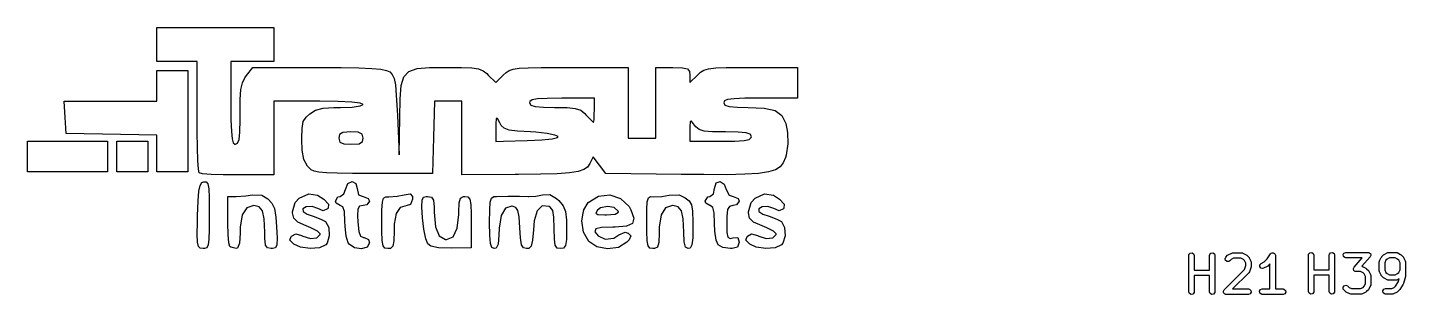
# Model space of a CAD drawing. Extents: x 83 to 202, y -140 to -59.
# Drawn here: x 163.64 to 201.64, y -138.93 to -131.57 of the extents above; entities that cross this region are included whole.
import ezdxf

# ---------------------------------------------------------------- set-up
doc = ezdxf.new("R2010")
doc.units = 0
doc.layers.add('BLACK', color=7, linetype='CONTINUOUS')

msp = doc.modelspace()

# ---------------------------------------------------------------- linework, layer by layer
at = {"layer": 'BLACK', "linetype": 'CONTINUOUS'}
for p, q in [((167.209, -132.5), (167.209, -131.568)), ((167.209, -131.568), (170.437, -131.568)), ((170.437, -131.568), (170.437, -132.5)), ((168.314, -132.5), (167.209, -132.5)), ((168.314, -134.01), (168.314, -132.5)), ((170.437, -132.5), (169.248, -132.5)), ((169.248, -132.5), (169.248, -133.643)), ((167.209, -133.6), (167.209, -132.754)), ((167.209, -132.754), (168.059, -132.754)), ((168.059, -132.754), (168.059, -135.548)), ((169.567, -133.091), (169.634, -132.953)), ((169.634, -132.953), (169.679, -132.892)), ((169.679, -132.892), (169.855, -132.669)), ((169.855, -132.669), (171.659, -132.669)), ((171.659, -132.669), (172.293, -132.671)), ((172.293, -132.671), (172.778, -132.679)), ((172.778, -132.679), (173.134, -132.694)), ((173.134, -132.694), (173.381, -132.717)), ((173.381, -132.717), (173.54, -132.749)), ((173.54, -132.749), (173.628, -132.789)), ((173.628, -132.789), (173.698, -132.859)), ((173.698, -132.859), (173.748, -132.969)), ((173.748, -132.969), (173.784, -133.151)), ((173.947, -133.169), (174.02, -132.924)), ((174.02, -132.924), (174.159, -132.776)), ((174.159, -132.776), (174.387, -132.7)), ((174.387, -132.7), (174.725, -132.673)), ((174.725, -132.673), (175.197, -132.669)), ((175.197, -132.669), (175.198, -132.669)), ((175.198, -132.669), (175.613, -132.671)), ((175.613, -132.671), (175.895, -132.683)), ((175.895, -132.683), (176.08, -132.71)), ((176.08, -132.71), (176.205, -132.76)), ((176.205, -132.76), (176.306, -132.839)), ((176.306, -132.839), (176.345, -132.877)), ((176.345, -132.877), (176.554, -133.085)), ((176.554, -133.085), (176.762, -132.877)), ((176.762, -132.877), (176.839, -132.805)), ((176.839, -132.805), (176.921, -132.752)), ((176.921, -132.752), (177.033, -132.715)), ((177.033, -132.715), (177.201, -132.691)), ((177.201, -132.691), (177.449, -132.677)), ((177.449, -132.677), (177.805, -132.671)), ((177.805, -132.671), (178.293, -132.669)), ((178.293, -132.669), (178.589, -132.669)), ((178.589, -132.669), (180.206, -132.669)), ((180.206, -132.669), (180.206, -134.616)), ((180.971, -134.616), (180.971, -132.669)), ((180.971, -132.669), (181.438, -132.669)), ((181.438, -132.669), (181.706, -132.675)), ((181.706, -132.675), (181.845, -132.704)), ((181.845, -132.704), (181.898, -132.775)), ((181.898, -132.775), (181.905, -132.877)), ((181.905, -132.877), (181.905, -133.085)), ((181.905, -133.085), (182.114, -132.877)), ((182.114, -132.877), (182.201, -132.797)), ((182.201, -132.797), (182.294, -132.741)), ((182.294, -132.741), (182.424, -132.704)), ((182.424, -132.704), (182.619, -132.683)), ((182.619, -132.683), (182.91, -132.672)), ((182.91, -132.672), (183.325, -132.669)), ((183.325, -132.669), (183.601, -132.669)), ((183.601, -132.669), (184.879, -132.669)), ((184.879, -132.669), (184.879, -133.516)), ((169.508, -133.549), (169.527, -133.275)), ((169.527, -133.275), (169.567, -133.091)), ((173.784, -133.151), (173.811, -133.434)), ((173.915, -133.534), (173.947, -133.169)), ((164.677, -134.045), (164.652, -133.6)), ((164.652, -133.6), (167.209, -133.6)), ((169.248, -133.643), (169.251, -134.111)), ((169.503, -133.95), (169.508, -133.549)), ((171.669, -133.6), (170.437, -133.6)), ((170.437, -133.6), (170.437, -135.632)), ((171.705, -133.6), (171.669, -133.6)), ((172.205, -133.607), (171.705, -133.6)), ((172.582, -133.624), (172.205, -133.607)), ((172.275, -133.77), (172.592, -133.759)), ((172.818, -133.65), (172.582, -133.624)), ((172.592, -133.759), (172.812, -133.73)), ((172.812, -133.73), (172.9, -133.688)), ((172.901, -133.685), (172.818, -133.65)), ((172.9, -133.688), (172.901, -133.685)), ((173.811, -133.434), (173.834, -133.847)), ((173.904, -134.045), (173.915, -133.534)), ((174.86, -133.6), (174.836, -134.595)), ((175.619, -133.6), (174.86, -133.6)), ((175.619, -135.632), (175.619, -133.6)), ((177.495, -133.609), (177.488, -133.643)), ((177.488, -133.643), (177.52, -133.708)), ((177.558, -133.562), (177.495, -133.609)), ((177.52, -133.708), (177.636, -133.747)), ((177.708, -133.534), (177.558, -133.562)), ((177.636, -133.747), (177.866, -133.766)), ((177.973, -133.52), (177.708, -133.534)), ((178.38, -133.516), (177.973, -133.52)), ((179.272, -133.516), (178.38, -133.516)), ((179.272, -133.854), (179.272, -133.516)), ((182.86, -133.593), (182.84, -133.643)), ((182.84, -133.643), (182.872, -133.708)), ((182.946, -133.554), (182.86, -133.593)), ((182.872, -133.708), (182.989, -133.747)), ((183.124, -133.531), (182.946, -133.554)), ((182.989, -133.747), (183.221, -133.766)), ((183.42, -133.519), (183.124, -133.531)), ((183.859, -133.516), (183.42, -133.519)), ((184.879, -133.516), (183.859, -133.516)), ((164.703, -134.489), (164.677, -134.045)), ((168.316, -134.446), (168.314, -134.01)), ((169.251, -134.111), (169.261, -134.435)), ((169.494, -134.448), (169.502, -134.111)), ((169.502, -134.111), (169.503, -133.95)), ((171.245, -134.162), (171.324, -134.035)), ((171.324, -134.035), (171.426, -133.945)), ((171.426, -133.945), (171.586, -133.848)), ((171.586, -133.848), (171.79, -133.794)), ((171.79, -133.794), (172.087, -133.772)), ((172.087, -133.772), (172.275, -133.77)), ((173.834, -133.847), (173.84, -133.995)), ((173.84, -133.995), (173.888, -135.082)), ((173.888, -135.082), (173.904, -134.045)), ((176.565, -134.076), (176.556, -134.22)), ((176.597, -134.073), (176.565, -134.076)), ((176.663, -134.193), (176.597, -134.073)), ((177.866, -133.766), (178.171, -133.77)), ((178.171, -133.77), (178.521, -133.775)), ((178.521, -133.775), (178.747, -133.798)), ((178.747, -133.798), (178.895, -133.849)), ((178.895, -133.849), (179.009, -133.938)), ((179.009, -133.938), (179.041, -133.972)), ((179.041, -133.972), (179.176, -134.114)), ((179.176, -134.114), (179.249, -134.183)), ((179.251, -134.184), (179.264, -134.115)), ((179.264, -134.115), (179.271, -133.931)), ((179.271, -133.931), (179.272, -133.854)), ((183.221, -133.766), (183.51, -133.77)), ((183.51, -133.77), (183.952, -133.789)), ((183.952, -133.789), (184.255, -133.857)), ((184.255, -133.857), (184.446, -133.993)), ((184.446, -133.993), (184.555, -134.213)), ((167.209, -134.536), (164.703, -134.489)), ((168.324, -134.884), (168.316, -134.446)), ((169.261, -134.435), (169.28, -134.638)), ((169.473, -134.654), (169.494, -134.448)), ((171.203, -134.616), (171.21, -134.351)), ((171.21, -134.351), (171.245, -134.162)), ((172.24, -134.519), (172.221, -134.616)), ((172.339, -134.461), (172.24, -134.519)), ((172.561, -134.447), (172.339, -134.461)), ((172.757, -134.457), (172.561, -134.447)), ((172.872, -134.506), (172.757, -134.457)), ((172.901, -134.616), (172.872, -134.506)), ((176.555, -134.344), (176.554, -134.707)), ((176.556, -134.22), (176.555, -134.344)), ((176.707, -134.269), (176.663, -134.193)), ((176.787, -134.345), (176.707, -134.269)), ((176.923, -134.393), (176.787, -134.345)), ((177.152, -134.423), (176.923, -134.393)), ((177.512, -134.447), (177.152, -134.423)), ((177.661, -134.457), (177.512, -134.447)), ((177.969, -134.49), (177.661, -134.457)), ((178.187, -134.532), (177.969, -134.49)), ((179.249, -134.183), (179.251, -134.184)), ((181.906, -134.309), (181.905, -134.386)), ((181.905, -134.386), (181.905, -134.701)), ((181.914, -134.156), (181.906, -134.309)), ((181.951, -134.146), (181.914, -134.156)), ((182.038, -134.259), (181.951, -134.146)), ((182.073, -134.305), (182.038, -134.259)), ((182.164, -134.381), (182.073, -134.305)), ((182.302, -134.424), (182.164, -134.381)), ((182.53, -134.443), (182.302, -134.424)), ((182.887, -134.447), (182.53, -134.443)), ((183.237, -134.452), (182.887, -134.447)), ((183.461, -134.471), (183.237, -134.452)), ((183.574, -134.51), (183.461, -134.471)), ((183.604, -134.574), (183.574, -134.51)), ((184.555, -134.213), (184.6, -134.461)), ((184.6, -134.461), (184.605, -134.778)), ((163.641, -135.548), (163.641, -134.701)), ((163.641, -134.701), (165.85, -134.701)), ((165.85, -134.701), (165.85, -135.548)), ((166.105, -135.548), (166.105, -134.701)), ((166.105, -134.701), (166.954, -134.701)), ((166.954, -134.701), (166.954, -135.548)), ((167.209, -135.548), (167.209, -134.536)), ((168.336, -135.237), (168.324, -134.884)), ((169.28, -134.638), (169.313, -134.747)), ((169.313, -134.747), (169.361, -134.784)), ((169.361, -134.784), (169.375, -134.786)), ((169.375, -134.786), (169.435, -134.757)), ((169.435, -134.757), (169.473, -134.654)), ((171.202, -134.655), (171.203, -134.616)), ((171.212, -134.947), (171.202, -134.655)), ((172.221, -134.616), (172.25, -134.727)), ((172.25, -134.727), (172.365, -134.776)), ((172.365, -134.776), (172.561, -134.786)), ((172.561, -134.786), (172.783, -134.771)), ((172.783, -134.771), (172.882, -134.714)), ((172.882, -134.714), (172.901, -134.616)), ((174.836, -134.595), (174.812, -135.59)), ((176.554, -134.707), (176.767, -134.701)), ((176.767, -134.701), (177.424, -134.683)), ((177.424, -134.683), (177.824, -134.664)), ((177.824, -134.664), (178.109, -134.634)), ((178.109, -134.634), (178.258, -134.596)), ((178.275, -134.574), (178.187, -134.532)), ((178.258, -134.596), (178.275, -134.574)), ((180.206, -134.616), (180.971, -134.616)), ((181.905, -134.701), (182.755, -134.701)), ((182.755, -134.701), (183.151, -134.697)), ((183.151, -134.697), (183.405, -134.681)), ((183.405, -134.681), (183.546, -134.651)), ((183.546, -134.651), (183.6, -134.6)), ((183.6, -134.6), (183.604, -134.574)), ((184.605, -134.778), (184.562, -135.086)), ((168.352, -135.477), (168.336, -135.237)), ((171.263, -135.207), (171.212, -134.947)), ((171.364, -135.39), (171.263, -135.207)), ((179.243, -135.129), (179.149, -135.317)), ((179.587, -135.59), (179.243, -135.129)), ((184.543, -135.155), (184.484, -135.294)), ((184.562, -135.086), (184.543, -135.155)), ((165.85, -135.548), (163.641, -135.548)), ((166.954, -135.548), (166.105, -135.548)), ((168.059, -135.548), (167.209, -135.548)), ((168.37, -135.576), (168.352, -135.477)), ((168.468, -135.597), (168.37, -135.576)), ((168.701, -135.616), (168.468, -135.597)), ((169.035, -135.628), (168.701, -135.616)), ((169.432, -135.632), (169.035, -135.628)), ((170.437, -135.632), (169.432, -135.632)), ((171.396, -135.429), (171.364, -135.39)), ((171.459, -135.488), (171.396, -135.429)), ((171.544, -135.53), (171.459, -135.488)), ((171.677, -135.559), (171.544, -135.53)), ((171.881, -135.577), (171.677, -135.559)), ((172.181, -135.586), (171.881, -135.577)), ((172.603, -135.589), (172.181, -135.586)), ((173.169, -135.59), (172.603, -135.589)), ((174.812, -135.59), (173.169, -135.59)), ((177.085, -135.622), (175.619, -135.632)), ((177.178, -135.622), (177.085, -135.622)), ((177.786, -135.614), (177.178, -135.622)), ((178.248, -135.6), (177.786, -135.614)), ((178.588, -135.576), (178.248, -135.6)), ((178.825, -135.539), (178.588, -135.576)), ((178.984, -135.486), (178.825, -135.539)), ((179.084, -135.413), (178.984, -135.486)), ((179.149, -135.317), (179.084, -135.413)), ((181.669, -135.618), (179.587, -135.59)), ((182.291, -135.624), (181.669, -135.618)), ((182.923, -135.625), (182.291, -135.624)), ((183.419, -135.615), (182.923, -135.625)), ((183.796, -135.591), (183.419, -135.615)), ((184.073, -135.549), (183.796, -135.591)), ((184.267, -135.488), (184.073, -135.549)), ((184.399, -135.404), (184.267, -135.488)), ((184.484, -135.294), (184.399, -135.404)), ((168.366, -136.079), (168.398, -135.92)), ((168.398, -135.92), (168.447, -135.843)), ((168.447, -135.843), (168.505, -135.818)), ((168.505, -135.818), (168.57, -135.82)), ((168.57, -135.82), (168.613, -135.875)), ((168.613, -135.875), (168.638, -136.012)), ((168.638, -136.012), (168.65, -136.256)), ((172.363, -136.153), (172.406, -136.035)), ((172.406, -136.035), (172.478, -135.868)), ((172.478, -135.868), (172.594, -135.811)), ((172.594, -135.811), (172.696, -135.868)), ((172.696, -135.868), (172.731, -136.007)), ((172.731, -136.007), (172.768, -136.176)), ((182.56, -136.151), (182.585, -136.007)), ((182.585, -136.007), (182.634, -135.851)), ((182.634, -135.851), (182.742, -135.813)), ((182.742, -135.813), (182.854, -135.889)), ((182.854, -135.889), (182.91, -136.035)), ((182.91, -136.035), (182.994, -136.194)), ((168.332, -136.755), (168.346, -136.347)), ((168.346, -136.347), (168.366, -136.079)), ((168.65, -136.256), (168.653, -136.637)), ((169.163, -136.887), (169.163, -136.222)), ((169.163, -136.222), (169.397, -136.228)), ((169.397, -136.228), (169.665, -136.212)), ((169.665, -136.212), (169.846, -136.181)), ((169.846, -136.181), (170.099, -136.193)), ((170.099, -136.193), (170.268, -136.293)), ((170.268, -136.293), (170.38, -136.408)), ((170.38, -136.408), (170.449, -136.56)), ((170.947, -136.646), (171.022, -136.388)), ((171.022, -136.388), (171.136, -136.272)), ((171.136, -136.272), (171.395, -136.153)), ((171.395, -136.153), (171.637, -136.191)), ((171.637, -136.191), (171.808, -136.304)), ((171.808, -136.304), (171.939, -136.442)), ((172.136, -136.352), (172.201, -136.24)), ((172.151, -136.411), (172.136, -136.352)), ((172.264, -136.479), (172.151, -136.411)), ((172.201, -136.24), (172.258, -136.225)), ((172.258, -136.225), (172.363, -136.153)), ((172.768, -136.176), (172.899, -136.225)), ((172.899, -136.225), (172.901, -136.225)), ((172.901, -136.225), (173.039, -136.278)), ((173.071, -136.352), (172.999, -136.455)), ((173.039, -136.278), (173.071, -136.352)), ((173.413, -136.597), (173.426, -136.385)), ((173.426, -136.385), (173.459, -136.275)), ((173.459, -136.275), (173.521, -136.235)), ((173.521, -136.235), (173.602, -136.231)), ((173.602, -136.231), (173.834, -136.213)), ((173.834, -136.213), (174.026, -136.177)), ((174.026, -136.177), (174.194, -136.156)), ((174.194, -136.156), (174.255, -136.223)), ((174.26, -136.3), (174.203, -136.45)), ((174.255, -136.223), (174.26, -136.3)), ((174.516, -136.507), (174.521, -136.33)), ((174.521, -136.33), (174.558, -136.249)), ((174.558, -136.249), (174.636, -136.226)), ((174.636, -136.226), (174.673, -136.225)), ((174.673, -136.225), (174.781, -136.244)), ((174.781, -136.244), (174.835, -136.329)), ((174.835, -136.329), (174.853, -136.523)), ((175.534, -136.654), (175.543, -136.398)), ((175.543, -136.398), (175.58, -136.27)), ((175.58, -136.27), (175.662, -136.227)), ((175.662, -136.227), (175.704, -136.225)), ((175.704, -136.225), (175.787, -136.239)), ((175.787, -136.239), (175.838, -136.301)), ((175.838, -136.301), (175.864, -136.447)), ((176.386, -136.597), (176.4, -136.384)), ((176.4, -136.384), (176.433, -136.273)), ((176.433, -136.273), (176.496, -136.23)), ((176.496, -136.23), (176.575, -136.222)), ((176.575, -136.222), (176.885, -136.219)), ((176.885, -136.219), (177.206, -136.221)), ((177.206, -136.221), (177.451, -136.227)), ((177.451, -136.227), (177.467, -136.228)), ((177.467, -136.228), (177.662, -136.214)), ((177.662, -136.214), (177.844, -136.179)), ((177.844, -136.179), (178.042, -136.171)), ((178.042, -136.171), (178.224, -136.277)), ((178.224, -136.277), (178.29, -136.339)), ((178.29, -136.339), (178.411, -136.483)), ((178.979, -136.596), (179.1, -136.396)), ((179.1, -136.396), (179.386, -136.214)), ((179.386, -136.214), (179.7, -136.177)), ((179.7, -136.177), (179.996, -136.277)), ((179.996, -136.277), (180.229, -136.506)), ((180.718, -136.588), (180.731, -136.375)), ((180.731, -136.375), (180.763, -136.267)), ((180.763, -136.267), (180.822, -136.23)), ((180.822, -136.23), (180.907, -136.232)), ((180.907, -136.232), (181.137, -136.224)), ((181.137, -136.224), (181.333, -136.186)), ((181.333, -136.186), (181.611, -136.181)), ((181.611, -136.181), (181.779, -136.26)), ((181.779, -136.26), (181.888, -136.346)), ((181.888, -136.346), (181.951, -136.455)), ((182.33, -136.352), (182.398, -136.24)), ((182.345, -136.411), (182.33, -136.352)), ((182.458, -136.479), (182.345, -136.411)), ((182.398, -136.24), (182.458, -136.225)), ((182.458, -136.225), (182.56, -136.151)), ((182.994, -136.194), (183.101, -136.225)), ((183.101, -136.225), (183.235, -136.279)), ((183.265, -136.352), (183.194, -136.455)), ((183.235, -136.279), (183.265, -136.352)), ((183.52, -136.646), (183.595, -136.388)), ((183.595, -136.388), (183.708, -136.272)), ((183.708, -136.272), (183.968, -136.153)), ((183.968, -136.153), (184.21, -136.191)), ((184.21, -136.191), (184.381, -136.304)), ((184.381, -136.304), (184.511, -136.442)), ((168.327, -136.934), (168.332, -136.755)), ((168.653, -136.727), (168.651, -137.136)), ((168.653, -136.637), (168.653, -136.727)), ((169.561, -136.736), (169.507, -137.073)), ((169.684, -136.541), (169.561, -136.736)), ((169.879, -136.479), (169.684, -136.541)), ((169.883, -136.479), (169.879, -136.479)), ((170.032, -136.511), (169.883, -136.479)), ((170.124, -136.623), (170.032, -136.511)), ((170.17, -136.845), (170.124, -136.623)), ((170.449, -136.56), (170.488, -136.797)), ((170.488, -136.797), (170.507, -137.061)), ((170.948, -136.681), (170.947, -136.646)), ((170.98, -136.826), (170.948, -136.681)), ((171.329, -136.512), (171.233, -136.569)), ((171.233, -136.569), (171.238, -136.638)), ((171.238, -136.638), (171.348, -136.713)), ((171.487, -136.504), (171.329, -136.512)), ((171.348, -136.713), (171.519, -136.773)), ((171.648, -136.557), (171.487, -136.504)), ((171.519, -136.773), (171.731, -136.847)), ((171.792, -136.618), (171.648, -136.557)), ((171.913, -136.565), (171.792, -136.618)), ((171.929, -136.546), (171.913, -136.565)), ((171.939, -136.442), (171.929, -136.546)), ((172.332, -136.508), (172.264, -136.479)), ((172.378, -136.64), (172.332, -136.508)), ((172.391, -136.908), (172.378, -136.64)), ((172.748, -136.576), (172.74, -136.76)), ((172.74, -136.76), (172.748, -136.923)), ((172.795, -136.496), (172.748, -136.576)), ((172.896, -136.479), (172.795, -136.496)), ((172.999, -136.455), (172.896, -136.479)), ((173.411, -136.946), (173.413, -136.597)), ((173.806, -136.692), (173.755, -136.987)), ((173.92, -136.529), (173.806, -136.692)), ((174.107, -136.479), (173.92, -136.529)), ((174.203, -136.45), (174.107, -136.479)), ((174.534, -136.816), (174.516, -136.507)), ((174.853, -136.523), (174.855, -136.654)), ((174.855, -136.654), (174.889, -137.06)), ((175.49, -137.103), (175.534, -136.719)), ((175.534, -136.719), (175.534, -136.654)), ((175.864, -136.447), (175.873, -136.708)), ((175.873, -136.708), (175.874, -136.935)), ((176.384, -136.946), (176.386, -136.597)), ((176.703, -136.748), (176.644, -137.099)), ((176.822, -136.544), (176.703, -136.748)), ((177, -136.494), (176.822, -136.544)), ((177.007, -136.495), (177, -136.494)), ((177.107, -136.527), (177.007, -136.495)), ((177.166, -136.612), (177.107, -136.527)), ((177.197, -136.787), (177.166, -136.612)), ((177.216, -137.093), (177.197, -136.787)), ((177.693, -136.618), (177.613, -136.9)), ((177.83, -136.488), (177.693, -136.618)), ((178.029, -136.505), (177.83, -136.488)), ((178.055, -136.518), (178.029, -136.505)), ((178.123, -136.608), (178.055, -136.518)), ((178.158, -136.793), (178.123, -136.608)), ((178.168, -137.111), (178.158, -136.793)), ((178.411, -136.483), (178.477, -136.644)), ((178.477, -136.644), (178.504, -136.88)), ((178.928, -136.9), (178.964, -136.684)), ((178.964, -136.684), (178.979, -136.596)), ((179.361, -136.602), (179.313, -136.684)), ((179.313, -136.684), (179.37, -136.722)), ((179.444, -136.54), (179.361, -136.602)), ((179.37, -136.722), (179.563, -136.733)), ((179.634, -136.498), (179.444, -136.54)), ((179.563, -136.733), (179.609, -136.733)), ((179.609, -136.733), (179.848, -136.714)), ((179.822, -136.529), (179.634, -136.498)), ((179.931, -136.627), (179.822, -136.529)), ((179.848, -136.714), (179.934, -136.655)), ((179.934, -136.655), (179.931, -136.627)), ((180.229, -136.506), (180.277, -136.591)), ((180.277, -136.591), (180.358, -136.821)), ((180.716, -136.939), (180.718, -136.588)), ((181.115, -136.736), (181.06, -137.073)), ((181.237, -136.541), (181.115, -136.736)), ((181.432, -136.479), (181.237, -136.541)), ((181.436, -136.479), (181.432, -136.479)), ((181.585, -136.511), (181.436, -136.479)), ((181.677, -136.623), (181.585, -136.511)), ((181.723, -136.845), (181.677, -136.623)), ((181.951, -136.455), (181.981, -136.632)), ((181.981, -136.632), (181.99, -136.921)), ((182.467, -136.479), (182.458, -136.479)), ((182.538, -136.528), (182.467, -136.479)), ((182.575, -136.681), (182.538, -136.528)), ((182.585, -136.97), (182.575, -136.681)), ((182.927, -136.778), (182.925, -136.95)), ((182.946, -136.585), (182.927, -136.778)), ((182.997, -136.499), (182.946, -136.585)), ((183.095, -136.479), (182.997, -136.499)), ((183.194, -136.455), (183.095, -136.479)), ((183.52, -136.681), (183.52, -136.646)), ((183.553, -136.826), (183.52, -136.681)), ((183.901, -136.512), (183.805, -136.569)), ((183.805, -136.569), (183.811, -136.638)), ((183.811, -136.638), (183.921, -136.713)), ((184.06, -136.504), (183.901, -136.512)), ((183.921, -136.713), (184.092, -136.773)), ((184.22, -136.557), (184.06, -136.504)), ((184.092, -136.773), (184.304, -136.847)), ((184.365, -136.618), (184.22, -136.557)), ((184.485, -136.565), (184.365, -136.618)), ((184.502, -136.546), (184.485, -136.565)), ((184.511, -136.442), (184.502, -136.546)), ((168.322, -137.276), (168.327, -136.934)), ((168.651, -137.136), (168.642, -137.405)), ((169.163, -136.963), (169.163, -136.887)), ((169.173, -137.272), (169.163, -136.963)), ((169.507, -137.073), (169.503, -137.235)), ((170.182, -137.206), (170.17, -136.845)), ((170.507, -137.061), (170.522, -137.375)), ((171.094, -136.93), (170.98, -136.826)), ((171.329, -137.034), (171.094, -136.93)), ((171.455, -137.086), (171.329, -137.034)), ((171.639, -137.183), (171.455, -137.086)), ((171.731, -136.847), (171.86, -136.92)), ((171.86, -136.92), (171.946, -137.082)), ((171.946, -137.082), (171.96, -137.31)), ((172.396, -137.052), (172.391, -136.908)), ((172.427, -137.321), (172.396, -137.052)), ((172.748, -136.923), (172.773, -137.188)), ((173.412, -137.185), (173.411, -136.946)), ((173.75, -137.173), (173.744, -137.451)), ((173.755, -136.987), (173.75, -137.173)), ((174.57, -137.131), (174.534, -136.816)), ((174.624, -137.39), (174.57, -137.131)), ((174.889, -137.06), (174.993, -137.311)), ((175.377, -137.334), (175.49, -137.103)), ((175.874, -136.935), (175.874, -137.646)), ((176.389, -137.299), (176.384, -136.946)), ((176.644, -137.099), (176.639, -137.289)), ((177.232, -137.368), (177.216, -137.093)), ((177.59, -137.144), (177.569, -137.434)), ((177.613, -136.9), (177.59, -137.144)), ((178.172, -137.399), (178.168, -137.111)), ((178.507, -137.11), (178.502, -137.409)), ((178.504, -136.88), (178.507, -137.11)), ((178.974, -137.214), (178.928, -136.9)), ((179.311, -137.122), (179.289, -137.199)), ((179.471, -137.083), (179.311, -137.122)), ((179.784, -137.072), (179.471, -137.083)), ((179.85, -137.071), (179.784, -137.072)), ((180.161, -137.045), (179.85, -137.071)), ((180.325, -136.967), (180.161, -137.045)), ((180.358, -136.821), (180.325, -136.967)), ((180.717, -137.188), (180.716, -136.939)), ((181.06, -137.073), (181.056, -137.235)), ((181.736, -137.206), (181.723, -136.845)), ((181.99, -137.031), (181.984, -137.366)), ((181.99, -136.921), (181.99, -137.031)), ((182.594, -137.183), (182.585, -136.97)), ((182.925, -136.95), (182.93, -137.217)), ((183.666, -136.93), (183.553, -136.826)), ((183.902, -137.034), (183.666, -136.93)), ((184.028, -137.086), (183.902, -137.034)), ((184.212, -137.183), (184.028, -137.086)), ((184.304, -136.847), (184.432, -136.92)), ((184.432, -136.92), (184.518, -137.082)), ((184.518, -137.082), (184.532, -137.31)), ((168.33, -137.49), (168.322, -137.276)), ((168.356, -137.607), (168.33, -137.49)), ((168.642, -137.405), (168.62, -137.563)), ((169.193, -137.502), (169.173, -137.272)), ((169.22, -137.608), (169.193, -137.502)), ((169.486, -137.516), (169.432, -137.649)), ((169.503, -137.235), (169.486, -137.516)), ((170.184, -137.379), (170.182, -137.206)), ((170.204, -137.565), (170.184, -137.379)), ((170.514, -137.555), (170.477, -137.639)), ((170.522, -137.375), (170.514, -137.555)), ((170.876, -137.431), (170.91, -137.331)), ((170.984, -137.543), (170.876, -137.431)), ((170.91, -137.331), (170.924, -137.316)), ((170.924, -137.316), (171.037, -137.254)), ((171.165, -137.622), (170.984, -137.543)), ((171.037, -137.254), (171.196, -137.301)), ((171.196, -137.301), (171.237, -137.322)), ((171.237, -137.322), (171.442, -137.384)), ((171.442, -137.384), (171.619, -137.367)), ((171.619, -137.367), (171.709, -137.277)), ((171.712, -137.255), (171.639, -137.183)), ((171.709, -137.277), (171.712, -137.255)), ((171.901, -137.514), (171.864, -137.563)), ((171.96, -137.31), (171.901, -137.514)), ((172.479, -137.501), (172.427, -137.321)), ((172.509, -137.544), (172.479, -137.501)), ((172.662, -137.644), (172.509, -137.544)), ((172.773, -137.188), (172.82, -137.321)), ((172.82, -137.321), (172.903, -137.357)), ((172.903, -137.357), (172.922, -137.356)), ((172.922, -137.356), (173.048, -137.411)), ((173.071, -137.504), (173.005, -137.625)), ((173.048, -137.411), (173.071, -137.504)), ((173.421, -137.444), (173.412, -137.185)), ((173.447, -137.589), (173.421, -137.444)), ((173.744, -137.451), (173.715, -137.599)), ((174.683, -137.535), (174.624, -137.39)), ((174.764, -137.594), (174.683, -137.535)), ((174.993, -137.311), (175.165, -137.409)), ((175.165, -137.409), (175.194, -137.41)), ((175.194, -137.41), (175.377, -137.334)), ((176.408, -137.522), (176.389, -137.299)), ((176.447, -137.634), (176.408, -137.522)), ((176.621, -137.538), (176.563, -137.65)), ((176.639, -137.289), (176.621, -137.538)), ((177.262, -137.557), (177.232, -137.368)), ((177.315, -137.643), (177.262, -137.557)), ((177.569, -137.434), (177.532, -137.592)), ((178.195, -137.571), (178.172, -137.399)), ((178.502, -137.409), (178.479, -137.576)), ((179.117, -137.468), (178.974, -137.214)), ((179.338, -137.612), (179.117, -137.468)), ((179.289, -137.199), (179.374, -137.309)), ((179.374, -137.309), (179.575, -137.402)), ((179.575, -137.402), (179.811, -137.372)), ((179.811, -137.372), (179.947, -137.288)), ((180.169, -137.49), (179.937, -137.631)), ((179.947, -137.288), (180.119, -137.213)), ((180.119, -137.213), (180.205, -137.24)), ((180.229, -137.42), (180.169, -137.49)), ((180.205, -137.24), (180.276, -137.315)), ((180.276, -137.315), (180.229, -137.42)), ((180.727, -137.446), (180.717, -137.188)), ((180.753, -137.589), (180.727, -137.446)), ((181.047, -137.491), (181.01, -137.62)), ((181.056, -137.235), (181.047, -137.491)), ((181.746, -137.474), (181.736, -137.206)), ((181.786, -137.622), (181.746, -137.474)), ((181.984, -137.366), (181.959, -137.562)), ((182.631, -137.427), (182.594, -137.183)), ((182.687, -137.563), (182.631, -137.427)), ((182.93, -137.217), (182.956, -137.35)), ((182.956, -137.35), (183.017, -137.385)), ((183.017, -137.385), (183.095, -137.368)), ((183.095, -137.368), (183.228, -137.361)), ((183.265, -137.489), (183.224, -137.62)), ((183.228, -137.361), (183.265, -137.482)), ((183.265, -137.482), (183.265, -137.489)), ((183.449, -137.431), (183.483, -137.331)), ((183.557, -137.543), (183.449, -137.431)), ((183.483, -137.331), (183.497, -137.316)), ((183.497, -137.316), (183.61, -137.254)), ((183.738, -137.622), (183.557, -137.543)), ((183.61, -137.254), (183.768, -137.301)), ((183.768, -137.301), (183.809, -137.322)), ((183.809, -137.322), (184.014, -137.384)), ((184.014, -137.384), (184.192, -137.367)), ((184.192, -137.367), (184.282, -137.277)), ((184.284, -137.255), (184.212, -137.183)), ((184.282, -137.277), (184.284, -137.255)), ((184.474, -137.514), (184.437, -137.563)), ((184.532, -137.31), (184.474, -137.514)), ((168.405, -137.655), (168.356, -137.607)), ((168.481, -137.664), (168.405, -137.655)), ((168.517, -137.663), (168.481, -137.664)), ((168.581, -137.639), (168.517, -137.663)), ((168.62, -137.563), (168.581, -137.639)), ((169.245, -137.627), (169.22, -137.608)), ((169.39, -137.664), (169.245, -137.627)), ((169.432, -137.649), (169.39, -137.664)), ((170.258, -137.646), (170.204, -137.565)), ((170.362, -137.664), (170.258, -137.646)), ((170.4, -137.663), (170.362, -137.664)), ((170.477, -137.639), (170.4, -137.663)), ((171.431, -137.66), (171.165, -137.622)), ((171.689, -137.641), (171.431, -137.66)), ((171.864, -137.563), (171.689, -137.641)), ((172.848, -137.671), (172.662, -137.644)), ((173.005, -137.625), (172.848, -137.671)), ((173.498, -137.651), (173.447, -137.589)), ((173.58, -137.664), (173.498, -137.651)), ((173.65, -137.657), (173.58, -137.664)), ((173.715, -137.599), (173.65, -137.657)), ((174.978, -137.643), (174.764, -137.594)), ((175.331, -137.654), (174.978, -137.643)), ((175.874, -137.646), (175.331, -137.654)), ((176.511, -137.664), (176.447, -137.634)), ((176.563, -137.65), (176.511, -137.664)), ((177.403, -137.664), (177.315, -137.643)), ((177.466, -137.656), (177.403, -137.664)), ((177.532, -137.592), (177.466, -137.656)), ((178.246, -137.647), (178.195, -137.571)), ((178.338, -137.664), (178.246, -137.647)), ((178.426, -137.649), (178.338, -137.664)), ((178.479, -137.576), (178.426, -137.649)), ((179.638, -137.672), (179.338, -137.612)), ((179.937, -137.631), (179.638, -137.672)), ((180.804, -137.651), (180.753, -137.589)), ((180.886, -137.664), (180.804, -137.651)), ((180.928, -137.662), (180.886, -137.664)), ((181.01, -137.62), (180.928, -137.662)), ((181.863, -137.664), (181.786, -137.622)), ((181.912, -137.65), (181.863, -137.664)), ((181.959, -137.562), (181.912, -137.65)), ((182.815, -137.63), (182.687, -137.563)), ((183.027, -137.664), (182.815, -137.63)), ((183.072, -137.663), (183.027, -137.664)), ((183.224, -137.62), (183.072, -137.663)), ((184.004, -137.66), (183.738, -137.622)), ((184.262, -137.641), (184.004, -137.66)), ((184.437, -137.563), (184.262, -137.641)), ((195.667, -137.852), (195.671, -137.827)), ((195.667, -138.852), (195.667, -137.852)), ((195.671, -137.827), (195.704, -137.787)), ((195.704, -137.787), (195.755, -137.779)), ((195.755, -137.779), (195.799, -137.804)), ((195.799, -137.804), (195.817, -137.852)), ((195.817, -137.852), (195.817, -138.254)), ((196.238, -137.852), (196.243, -137.827)), ((196.238, -138.254), (196.238, -137.852)), ((196.243, -137.827), (196.276, -137.787)), ((196.276, -137.787), (196.326, -137.779)), ((196.326, -137.779), (196.371, -137.804)), ((196.371, -137.804), (196.388, -137.852)), ((196.388, -137.852), (196.388, -138.852)), ((196.667, -137.941), (196.689, -137.895)), ((196.689, -137.895), (196.736, -137.847)), ((196.736, -137.847), (196.755, -137.834)), ((196.755, -137.834), (196.756, -137.833)), ((196.756, -137.833), (196.851, -137.785)), ((196.902, -137.927), (196.834, -137.962)), ((196.851, -137.785), (196.876, -137.778)), ((196.876, -137.778), (196.881, -137.779)), ((196.881, -137.779), (196.885, -137.777)), ((196.885, -137.777), (197.123, -137.777)), ((197.105, -137.927), (196.902, -137.927)), ((197.174, -137.962), (197.105, -137.927)), ((197.123, -137.777), (197.149, -137.782)), ((197.149, -137.782), (197.152, -137.785)), ((197.152, -137.785), (197.156, -137.785)), ((197.156, -137.785), (197.252, -137.833)), ((197.252, -137.833), (197.27, -137.846)), ((197.27, -137.846), (197.271, -137.847)), ((197.271, -137.847), (197.319, -137.895)), ((197.319, -137.895), (197.332, -137.913)), ((197.332, -137.913), (197.333, -137.914)), ((197.333, -137.914), (197.38, -138.009)), ((197.826, -137.947), (197.918, -137.811)), ((197.918, -137.811), (197.936, -137.792)), ((197.936, -137.792), (197.94, -137.791)), ((197.94, -137.791), (197.942, -137.787)), ((197.942, -137.787), (197.964, -137.784)), ((197.964, -137.784), (197.985, -137.778)), ((197.985, -137.778), (197.989, -137.779)), ((197.989, -137.779), (197.993, -137.779)), ((197.993, -137.779), (198.012, -137.789)), ((198.012, -137.789), (198.032, -137.798)), ((198.032, -137.798), (198.034, -137.802)), ((198.034, -137.802), (198.037, -137.804)), ((198.037, -137.804), (198.045, -137.825)), ((198.045, -137.825), (198.055, -137.844)), ((198.055, -137.844), (198.054, -137.848)), ((198.054, -137.848), (198.055, -137.852)), ((198.055, -137.852), (198.055, -138.777)), ((198.967, -137.842), (198.971, -137.817)), ((198.967, -138.842), (198.967, -137.842)), ((198.971, -137.817), (199.004, -137.777)), ((199.004, -137.777), (199.055, -137.769)), ((199.055, -137.769), (199.099, -137.794)), ((199.099, -137.794), (199.117, -137.842)), ((199.117, -137.842), (199.117, -138.244)), ((199.538, -137.842), (199.543, -137.817)), ((199.538, -138.244), (199.538, -137.842)), ((199.543, -137.817), (199.576, -137.777)), ((199.576, -137.777), (199.626, -137.769)), ((199.626, -137.769), (199.671, -137.794)), ((199.671, -137.794), (199.688, -137.842)), ((199.688, -137.842), (199.688, -138.842)), ((199.92, -137.829), (199.946, -137.785)), ((199.929, -137.88), (199.92, -137.829)), ((199.969, -137.913), (199.929, -137.88)), ((199.946, -137.785), (199.994, -137.767)), ((199.994, -137.917), (199.969, -137.913)), ((199.994, -137.767), (200.613, -137.767)), ((200.448, -137.917), (199.994, -137.917)), ((200.224, -138.174), (200.448, -137.917)), ((200.67, -137.892), (200.442, -138.152)), ((200.613, -137.767), (200.624, -137.769)), ((200.624, -137.769), (200.628, -137.769)), ((200.628, -137.769), (200.631, -137.77)), ((200.631, -137.77), (200.639, -137.772)), ((200.639, -137.772), (200.654, -137.785)), ((200.654, -137.785), (200.672, -137.795)), ((200.677, -137.873), (200.67, -137.892)), ((200.672, -137.795), (200.674, -137.801)), ((200.674, -137.801), (200.678, -137.805)), ((200.687, -137.855), (200.677, -137.873)), ((200.678, -137.805), (200.682, -137.825)), ((200.682, -137.825), (200.688, -137.844)), ((200.688, -137.844), (200.686, -137.85)), ((200.686, -137.85), (200.687, -137.855)), ((200.927, -137.999), (200.975, -137.904)), ((200.975, -137.904), (200.988, -137.886)), ((200.988, -137.886), (200.989, -137.885)), ((200.989, -137.885), (201.036, -137.837)), ((201.036, -137.837), (201.055, -137.824)), ((201.055, -137.824), (201.056, -137.823)), ((201.056, -137.823), (201.151, -137.775)), ((201.202, -137.917), (201.134, -137.952)), ((201.151, -137.775), (201.176, -137.768)), ((201.176, -137.768), (201.181, -137.769)), ((201.181, -137.769), (201.185, -137.767)), ((201.185, -137.767), (201.375, -137.767)), ((201.358, -137.917), (201.202, -137.917)), ((201.426, -137.952), (201.358, -137.917)), ((201.375, -137.767), (201.401, -137.772)), ((201.401, -137.772), (201.404, -137.775)), ((201.404, -137.775), (201.409, -137.775)), ((201.409, -137.775), (201.504, -137.823)), ((201.504, -137.823), (201.522, -137.836)), ((201.522, -137.836), (201.524, -137.837)), ((201.524, -137.837), (201.571, -137.885)), ((201.571, -137.885), (201.584, -137.903)), ((201.584, -137.903), (201.585, -137.904)), ((201.585, -137.904), (201.633, -137.999)), ((195.817, -138.254), (196.238, -138.254)), ((196.641, -138.799), (197.2, -138.24)), ((196.68, -137.991), (196.667, -137.941)), ((196.722, -138.02), (196.68, -137.991)), ((196.774, -138.016), (196.722, -138.02)), ((196.795, -138.001), (196.774, -138.016)), ((196.834, -137.962), (196.795, -138.001)), ((197.204, -137.992), (197.174, -137.962)), ((197.2, -138.24), (197.238, -138.126)), ((197.238, -138.061), (197.204, -137.992)), ((197.238, -138.126), (197.238, -138.061)), ((197.337, -138.305), (197.324, -138.328)), ((197.384, -138.162), (197.337, -138.305)), ((197.38, -138.009), (197.388, -138.034)), ((197.388, -138.138), (197.384, -138.16)), ((197.384, -138.16), (197.384, -138.162)), ((197.388, -138.034), (197.387, -138.039)), ((197.387, -138.039), (197.388, -138.043)), ((197.388, -138.043), (197.388, -138.138)), ((197.622, -138.159), (197.625, -138.108)), ((197.653, -138.201), (197.622, -138.159)), ((197.625, -138.108), (197.661, -138.071)), ((197.703, -138.213), (197.653, -138.201)), ((197.661, -138.071), (197.745, -138.029)), ((197.728, -138.205), (197.703, -138.213)), ((197.823, -138.158), (197.728, -138.205)), ((197.745, -138.029), (197.826, -137.947)), ((197.824, -138.156), (197.823, -138.158)), ((197.843, -138.144), (197.824, -138.156)), ((197.905, -138.081), (197.843, -138.144)), ((197.905, -138.777), (197.905, -138.081)), ((199.117, -138.244), (199.538, -138.244)), ((200.205, -138.222), (200.207, -138.216)), ((200.212, -138.241), (200.205, -138.222)), ((200.206, -138.21), (200.216, -138.193)), ((200.207, -138.216), (200.206, -138.21)), ((200.215, -138.261), (200.212, -138.241)), ((200.22, -138.265), (200.215, -138.261)), ((200.216, -138.193), (200.224, -138.174)), ((200.222, -138.27), (200.22, -138.265)), ((200.239, -138.281), (200.222, -138.27)), ((200.254, -138.294), (200.239, -138.281)), ((200.263, -138.295), (200.254, -138.294)), ((200.265, -138.297), (200.263, -138.295)), ((200.269, -138.296), (200.265, -138.297)), ((200.28, -138.298), (200.269, -138.296)), ((200.405, -138.298), (200.28, -138.298)), ((200.474, -138.333), (200.405, -138.298)), ((200.442, -138.152), (200.449, -138.153)), ((200.449, -138.153), (200.452, -138.156)), ((200.452, -138.156), (200.456, -138.156)), ((200.456, -138.156), (200.552, -138.204)), ((200.552, -138.204), (200.57, -138.217)), ((200.57, -138.217), (200.571, -138.218)), ((200.571, -138.218), (200.619, -138.266)), ((200.619, -138.266), (200.632, -138.284)), ((200.632, -138.284), (200.633, -138.285)), ((200.633, -138.285), (200.68, -138.38)), ((200.919, -138.033), (200.924, -138.007)), ((200.919, -138.271), (200.919, -138.033)), ((200.921, -138.275), (200.919, -138.271)), ((200.92, -138.28), (200.921, -138.275)), ((200.927, -138.304), (200.92, -138.28)), ((200.924, -138.007), (200.927, -138.004)), ((200.927, -138.004), (200.927, -137.999)), ((200.975, -138.4), (200.927, -138.304)), ((201.104, -137.982), (201.069, -138.051)), ((201.069, -138.051), (201.069, -138.253)), ((201.069, -138.253), (201.104, -138.322)), ((201.134, -137.952), (201.104, -137.982)), ((201.456, -137.982), (201.426, -137.952)), ((201.491, -138.051), (201.456, -137.982)), ((201.456, -138.322), (201.491, -138.253)), ((201.491, -138.253), (201.491, -138.051)), ((201.633, -137.999), (201.64, -138.024)), ((201.64, -138.024), (201.639, -138.029)), ((201.639, -138.029), (201.641, -138.033)), ((201.641, -138.033), (201.641, -138.414)), ((196.238, -138.404), (195.817, -138.404)), ((195.817, -138.404), (195.817, -138.852)), ((196.238, -138.852), (196.238, -138.404)), ((197.319, -138.334), (196.875, -138.777)), ((197.321, -138.33), (197.319, -138.334)), ((197.324, -138.328), (197.321, -138.33)), ((199.538, -138.394), (199.117, -138.394)), ((199.117, -138.394), (199.117, -138.842)), ((199.538, -138.842), (199.538, -138.394)), ((199.922, -138.728), (199.951, -138.686)), ((199.951, -138.686), (200.001, -138.672)), ((200.001, -138.672), (200.047, -138.694)), ((200.047, -138.694), (200.086, -138.733)), ((200.504, -138.363), (200.474, -138.333)), ((200.538, -138.432), (200.504, -138.363)), ((200.504, -138.703), (200.538, -138.634)), ((200.538, -138.634), (200.538, -138.432)), ((200.68, -138.685), (200.633, -138.781)), ((200.68, -138.38), (200.688, -138.405)), ((200.681, -138.681), (200.68, -138.685)), ((200.684, -138.678), (200.681, -138.681)), ((200.688, -138.652), (200.684, -138.678)), ((200.688, -138.405), (200.687, -138.41)), ((200.687, -138.41), (200.688, -138.414)), ((200.688, -138.414), (200.688, -138.652)), ((200.976, -138.401), (200.975, -138.4)), ((200.989, -138.419), (200.976, -138.401)), ((201.036, -138.467), (200.989, -138.419)), ((201.038, -138.468), (201.036, -138.467)), ((201.056, -138.481), (201.038, -138.468)), ((201.151, -138.529), (201.056, -138.481)), ((201.104, -138.322), (201.134, -138.352)), ((201.134, -138.352), (201.202, -138.386)), ((201.156, -138.529), (201.151, -138.529)), ((201.159, -138.532), (201.156, -138.529)), ((201.185, -138.536), (201.159, -138.532)), ((201.375, -138.536), (201.185, -138.536)), ((201.202, -138.386), (201.358, -138.386)), ((201.331, -138.733), (201.365, -138.699)), ((201.358, -138.386), (201.426, -138.352)), ((201.365, -138.699), (201.448, -138.573)), ((201.379, -138.535), (201.375, -138.536)), ((201.384, -138.536), (201.379, -138.535)), ((201.409, -138.529), (201.384, -138.536)), ((201.467, -138.499), (201.409, -138.529)), ((201.426, -138.352), (201.456, -138.322)), ((201.448, -138.573), (201.467, -138.499)), ((201.58, -138.646), (201.485, -138.789)), ((201.581, -138.645), (201.58, -138.646)), ((201.591, -138.622), (201.581, -138.645)), ((201.638, -138.432), (201.591, -138.622)), ((201.641, -138.414), (201.638, -138.429)), ((201.638, -138.429), (201.638, -138.432)), ((195.684, -138.901), (195.667, -138.852)), ((195.729, -138.926), (195.684, -138.901)), ((195.779, -138.917), (195.729, -138.926)), ((195.812, -138.878), (195.779, -138.917)), ((195.817, -138.852), (195.812, -138.878)), ((196.256, -138.901), (196.238, -138.852)), ((196.3, -138.926), (196.256, -138.901)), ((196.351, -138.917), (196.3, -138.926)), ((196.384, -138.878), (196.351, -138.917)), ((196.388, -138.852), (196.384, -138.878)), ((196.62, -138.839), (196.632, -138.82)), ((196.621, -138.843), (196.62, -138.839)), ((196.62, -138.846), (196.621, -138.843)), ((196.625, -138.868), (196.62, -138.846)), ((196.629, -138.89), (196.625, -138.868)), ((196.632, -138.892), (196.629, -138.89)), ((196.632, -138.82), (196.641, -138.799)), ((196.633, -138.895), (196.632, -138.892)), ((196.651, -138.908), (196.633, -138.895)), ((196.669, -138.923), (196.651, -138.908)), ((196.673, -138.924), (196.669, -138.923)), ((196.675, -138.925), (196.673, -138.924)), ((196.678, -138.925), (196.675, -138.925)), ((196.694, -138.927), (196.678, -138.925)), ((197.313, -138.927), (196.694, -138.927)), ((196.875, -138.777), (197.313, -138.777)), ((197.313, -138.777), (197.339, -138.782)), ((197.362, -138.91), (197.313, -138.927)), ((197.339, -138.782), (197.378, -138.815)), ((197.387, -138.865), (197.362, -138.91)), ((197.378, -138.815), (197.387, -138.865)), ((197.62, -138.839), (197.646, -138.795)), ((197.629, -138.89), (197.62, -138.839)), ((197.669, -138.923), (197.629, -138.89)), ((197.646, -138.795), (197.694, -138.777)), ((197.694, -138.927), (197.669, -138.923)), ((197.694, -138.777), (197.905, -138.777)), ((198.266, -138.927), (197.694, -138.927)), ((198.055, -138.777), (198.266, -138.777)), ((198.266, -138.777), (198.291, -138.782)), ((198.314, -138.91), (198.266, -138.927)), ((198.291, -138.782), (198.331, -138.815)), ((198.34, -138.865), (198.314, -138.91)), ((198.331, -138.815), (198.34, -138.865)), ((198.984, -138.891), (198.967, -138.842)), ((199.029, -138.916), (198.984, -138.891)), ((199.079, -138.907), (199.029, -138.916)), ((199.112, -138.868), (199.079, -138.907)), ((199.117, -138.842), (199.112, -138.868)), ((199.556, -138.891), (199.538, -138.842)), ((199.6, -138.916), (199.556, -138.891)), ((199.651, -138.907), (199.6, -138.916)), ((199.684, -138.868), (199.651, -138.907)), ((199.688, -138.842), (199.684, -138.868)), ((199.926, -138.779), (199.922, -138.728)), ((199.941, -138.8), (199.926, -138.779)), ((199.989, -138.848), (199.941, -138.8)), ((199.99, -138.848), (199.989, -138.848)), ((200.008, -138.862), (199.99, -138.848)), ((200.104, -138.909), (200.008, -138.862)), ((200.086, -138.733), (200.155, -138.767)), ((200.108, -138.91), (200.104, -138.909)), ((200.111, -138.913), (200.108, -138.91)), ((200.137, -138.917), (200.111, -138.913)), ((200.423, -138.917), (200.137, -138.917)), ((200.155, -138.767), (200.405, -138.767)), ((200.405, -138.767), (200.474, -138.733)), ((200.427, -138.916), (200.423, -138.917)), ((200.431, -138.917), (200.427, -138.916)), ((200.456, -138.909), (200.431, -138.917)), ((200.552, -138.862), (200.456, -138.909)), ((200.474, -138.733), (200.504, -138.703)), ((200.553, -138.861), (200.552, -138.862)), ((200.571, -138.848), (200.553, -138.861)), ((200.619, -138.8), (200.571, -138.848)), ((200.633, -138.781), (200.619, -138.799)), ((200.619, -138.799), (200.619, -138.8)), ((201.016, -138.829), (201.041, -138.785)), ((201.025, -138.88), (201.016, -138.829)), ((201.064, -138.913), (201.025, -138.88)), ((201.041, -138.785), (201.09, -138.767)), ((201.09, -138.917), (201.064, -138.913)), ((201.09, -138.767), (201.262, -138.767)), ((201.28, -138.917), (201.09, -138.917)), ((201.262, -138.767), (201.331, -138.733)), ((201.284, -138.916), (201.28, -138.917)), ((201.289, -138.917), (201.284, -138.916)), ((201.314, -138.909), (201.289, -138.917)), ((201.409, -138.862), (201.314, -138.909)), ((201.41, -138.861), (201.409, -138.862)), ((201.428, -138.848), (201.41, -138.861)), ((201.476, -138.8), (201.428, -138.848)), ((201.477, -138.797), (201.476, -138.8)), ((201.485, -138.789), (201.477, -138.797))]:
    msp.add_line(p, q, dxfattribs=at)

doc.saveas('drawing.dxf')
